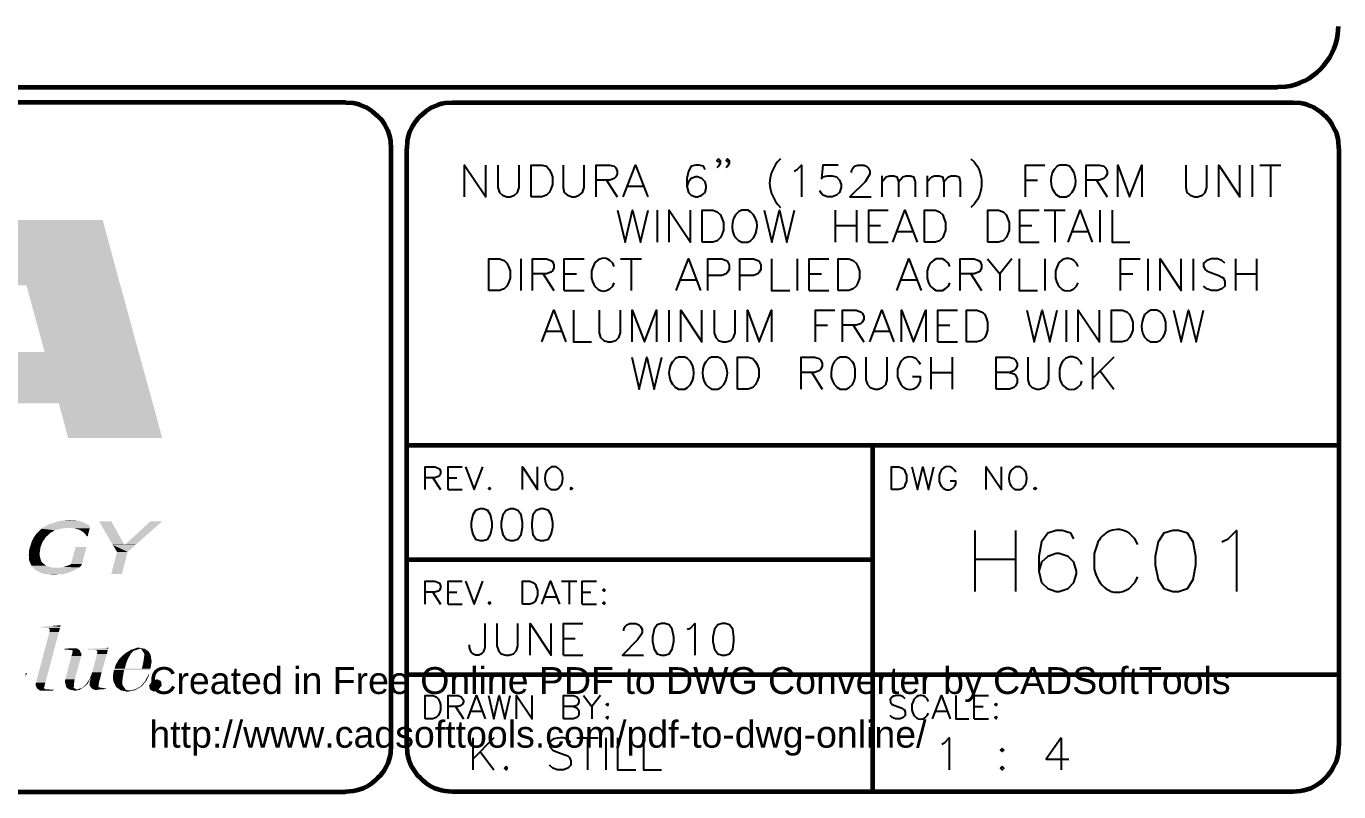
# Model space of a CAD drawing. Header units: millimetres. Extents: x 14 to 201, y 16 to 268.
# Drawn here: x 133 to 201.3, y 15.6 to 55.4 of the extents above; entities that cross this region are included whole.
import ezdxf

# ---------------------------------------------------------------- set-up
doc = ezdxf.new("R2010")
doc.units = ezdxf.units.MM
doc.header["$MEASUREMENT"] = 0
doc.layers.get('0').update_dxf_attribs({"linetype": 'CONTINUOUS'})
doc.layers.add('213CBD0', color=7, linetype='CONTINUOUS')
doc.styles.add('213CC60', font='Arial.ttf')

# ---------------------------------------------------------------- blocks, each defined once
blk = doc.blocks.new('34AA660')
at = {"layer": '213CBD0', "color": 0, "true_color": 0x000001, "style": '213CC60'}
for s, p in [('Created in Free Online PDF to DWG Converter by CADSoftTools', (0, 0)), ('http://www.cadsofttools.com/pdf-to-dwg-online/', (0, -2))]:
    blk.add_text(s, height=1, dxfattribs=at).set_placement(p)

msp = doc.modelspace()

# ---------------------------------------------------------------- hatches: boundary and pattern name
at = {"true_color": 0x000007}
for points in [[(130.45, 45.339), (137.922, 41.952), (128.058, 41.952)], [(130.45, 45.339), (137.012, 45.339), (137.922, 41.952)], [(133.033, 41.952), (137.943, 41.91), (133.054, 41.91)], [(133.033, 41.952), (137.922, 41.952), (137.943, 41.91)], [(133.054, 41.91), (138.875, 38.481), (133.985, 38.481)], [(133.054, 41.91), (137.943, 41.91), (138.875, 38.481)], [(125.603, 38.481), (139.615, 35.814), (123.698, 35.814)], [(125.603, 38.481), (138.875, 38.481), (139.615, 35.814)], [(134.726, 35.814), (140.102, 34.015), (135.213, 34.015)], [(134.726, 35.814), (139.615, 35.814), (140.102, 34.015)], [(133.943, 29.379), (136.334, 29.337), (133.879, 29.337)], [(134.006, 29.4), (136.356, 29.379), (133.943, 29.379)], [(133.943, 29.379), (136.356, 29.379), (136.334, 29.337)], [(134.218, 29.527), (136.356, 29.4), (134.006, 29.4)], [(134.006, 29.4), (136.356, 29.4), (136.356, 29.379)], [(134.218, 29.527), (136.229, 29.527), (136.356, 29.4)], [(134.557, 29.633), (136.207, 29.527), (134.239, 29.527)], [(134.62, 29.654), (135.975, 29.633), (134.557, 29.633)], [(134.557, 29.633), (135.975, 29.633), (136.207, 29.527)], [(134.895, 29.718), (135.954, 29.654), (134.62, 29.654)], [(134.62, 29.654), (135.954, 29.654), (135.975, 29.633)], [(134.895, 29.718), (135.699, 29.718), (135.954, 29.654)], [(135.276, 29.739), (135.678, 29.718), (135.001, 29.718)], [(135.276, 29.739), (135.297, 29.739), (135.678, 29.718)], [(136.821, 29.676), (138.134, 28.469), (137.52, 28.469)], [(136.821, 29.676), (137.456, 29.676), (138.134, 28.469)], [(139.488, 29.676), (138.726, 28.469), (138.176, 28.469)], [(139.488, 29.676), (140.102, 29.676), (138.726, 28.469)], [(133.456, 28.893), (133.921, 28.66), (133.329, 28.66)], [(133.604, 29.083), (134.091, 28.893), (133.456, 28.893)], [(133.456, 28.893), (134.07, 28.893), (133.921, 28.66)], [(133.646, 29.125), (134.281, 29.083), (133.604, 29.083)], [(133.604, 29.083), (134.281, 29.083), (134.091, 28.893)], [(133.731, 29.21), (134.387, 29.125), (133.646, 29.125)], [(133.646, 29.125), (134.387, 29.125), (134.281, 29.083)], [(133.837, 29.295), (134.514, 29.21), (133.731, 29.21)], [(133.731, 29.21), (134.514, 29.21), (134.387, 29.125)], [(133.858, 29.316), (134.853, 29.295), (133.837, 29.295)], [(133.837, 29.295), (134.853, 29.295), (134.514, 29.21)], [(133.879, 29.337), (134.98, 29.316), (133.858, 29.316)], [(133.858, 29.316), (134.98, 29.316), (134.853, 29.295)], [(133.879, 29.337), (135.213, 29.337), (134.98, 29.316)], [(135.213, 29.337), (136.334, 29.316), (135.53, 29.316)], [(135.213, 29.337), (136.334, 29.337), (136.334, 29.316)], [(135.53, 29.316), (136.313, 29.231), (135.826, 29.231)], [(135.53, 29.316), (136.334, 29.316), (136.313, 29.231)], [(135.826, 29.231), (136.271, 29.083), (136.038, 29.083)], [(135.826, 29.231), (136.313, 29.231), (136.271, 29.083)], [(136.038, 29.083), (136.229, 28.893), (136.207, 28.893)], [(136.038, 29.083), (136.271, 29.083), (136.229, 28.893)], [(133.181, 28.046), (133.731, 27.898), (133.159, 27.898)], [(133.223, 28.342), (133.752, 28.173), (133.181, 28.173)], [(133.181, 28.173), (133.731, 28.046), (133.181, 28.046)], [(133.181, 28.173), (133.752, 28.173), (133.731, 28.046)], [(133.181, 28.046), (133.731, 28.046), (133.731, 27.898)], [(133.244, 28.384), (133.794, 28.363), (133.223, 28.363)], [(133.223, 28.363), (133.773, 28.342), (133.223, 28.342)], [(133.223, 28.363), (133.794, 28.363), (133.773, 28.342)], [(133.223, 28.342), (133.773, 28.342), (133.752, 28.173)], [(133.329, 28.66), (133.794, 28.384), (133.244, 28.384)], [(133.244, 28.384), (133.794, 28.384), (133.794, 28.363)], [(133.329, 28.66), (133.9, 28.66), (133.794, 28.384)], [(135.594, 28.342), (135.932, 27.453), (135.361, 27.453)], [(135.594, 28.342), (136.165, 28.342), (135.932, 27.453)], [(137.753, 28.088), (138.007, 26.945), (137.456, 26.945)], [(137.52, 28.469), (138.155, 28.448), (137.541, 28.448)], [(137.52, 28.469), (138.134, 28.469), (138.155, 28.448)], [(137.541, 28.448), (138.303, 28.088), (137.753, 28.088)], [(137.541, 28.448), (138.705, 28.448), (138.303, 28.088)], [(137.753, 28.088), (138.303, 28.088), (138.007, 26.945)], [(138.176, 28.469), (138.705, 28.448), (138.155, 28.448)], [(138.176, 28.469), (138.726, 28.469), (138.705, 28.448)], [(133.159, 27.898), (133.752, 27.813), (133.181, 27.813)], [(133.159, 27.898), (133.731, 27.898), (133.752, 27.813)], [(133.181, 27.813), (133.794, 27.665), (133.181, 27.665)], [(133.181, 27.813), (133.752, 27.813), (133.794, 27.665)], [(133.181, 27.665), (133.816, 27.601), (133.202, 27.601)], [(133.181, 27.665), (133.794, 27.665), (133.816, 27.601)], [(133.202, 27.601), (133.858, 27.538), (133.223, 27.538)], [(133.202, 27.601), (133.816, 27.601), (133.858, 27.538)], [(133.223, 27.538), (133.964, 27.453), (133.265, 27.453)], [(133.223, 27.538), (133.858, 27.538), (133.964, 27.453)], [(133.265, 27.453), (134.07, 27.368), (133.308, 27.368)], [(133.265, 27.453), (133.964, 27.453), (134.07, 27.368)], [(133.308, 27.368), (134.345, 27.284), (133.371, 27.284)], [(133.308, 27.368), (134.07, 27.368), (134.345, 27.284)], [(134.98, 27.305), (135.805, 27.284), (134.937, 27.284)], [(135.17, 27.368), (135.805, 27.305), (134.98, 27.305)], [(134.98, 27.305), (135.805, 27.305), (135.805, 27.284)], [(135.297, 27.411), (135.89, 27.368), (135.17, 27.368)], [(135.17, 27.368), (135.89, 27.368), (135.805, 27.305)], [(135.361, 27.453), (135.911, 27.411), (135.297, 27.411)], [(135.297, 27.411), (135.911, 27.411), (135.89, 27.368)], [(135.361, 27.453), (135.932, 27.453), (135.911, 27.411)], [(133.371, 27.284), (134.514, 27.263), (133.392, 27.263)], [(133.371, 27.284), (134.345, 27.284), (134.514, 27.263)], [(133.392, 27.263), (135.509, 27.114), (133.562, 27.114)], [(133.392, 27.263), (135.742, 27.263), (135.509, 27.114)], [(133.583, 27.114), (135.192, 26.988), (133.816, 26.988)], [(133.583, 27.114), (135.467, 27.114), (135.192, 26.988)], [(133.816, 26.988), (134.874, 26.924), (134.112, 26.924)], [(133.816, 26.988), (135.17, 26.988), (134.874, 26.924)], [(134.133, 26.924), (134.493, 26.903)], [(134.133, 26.924), (134.768, 26.924), (134.493, 26.903)], [(134.937, 27.284), (135.742, 27.263), (134.683, 27.263)], [(134.937, 27.284), (135.805, 27.284), (135.742, 27.263)]]:
    msp.add_hatch(color=0, dxfattribs=at).paths.add_polyline_path(points)
at = {"true_color": 0x5a5a5a}
for points in [[(134.239, 23.918), (134.027, 21.294), (133.54, 21.294)], [(133.816, 24.193), (134.789, 24.151), (133.794, 24.151)], [(134.324, 24.236), (134.811, 24.193), (133.816, 24.193)], [(133.816, 24.193), (134.811, 24.193), (134.789, 24.151)], [(133.9, 24.151), (134.789, 24.13), (134.197, 24.13)], [(133.9, 24.151), (134.789, 24.151), (134.789, 24.13)], [(134.239, 23.918), (134.726, 23.918), (134.027, 21.294)], [(134.197, 24.13), (134.768, 24.067), (134.26, 24.067)], [(134.197, 24.13), (134.789, 24.13), (134.768, 24.067)], [(134.26, 24.067), (134.726, 23.918), (134.239, 23.918)], [(134.26, 24.067), (134.768, 24.067), (134.726, 23.918)], [(134.832, 24.278), (134.811, 24.236), (134.324, 24.236)], [(134.324, 24.236), (134.811, 24.236), (134.811, 24.193)], [(135.255, 23.072), (135.699, 23.05), (135.022, 23.05)], [(135.022, 23.05), (135.721, 23.029), (135.022, 23.029)], [(135.022, 23.05), (135.699, 23.05), (135.721, 23.029)], [(135.022, 23.029), (135.784, 23.008), (135.022, 23.008)], [(135.022, 23.029), (135.721, 23.029), (135.784, 23.008)], [(135.382, 22.67), (135.551, 21.463), (135.064, 21.463)], [(135.149, 23.008), (135.784, 22.987), (135.382, 22.987)], [(135.149, 23.008), (135.784, 23.008), (135.784, 22.987)], [(135.255, 23.072), (135.657, 23.072), (135.699, 23.05)], [(135.382, 22.987), (135.826, 22.966), (135.424, 22.966)], [(135.382, 22.987), (135.784, 22.987), (135.826, 22.966)], [(135.403, 22.733), (135.89, 22.67), (135.382, 22.67)], [(135.382, 22.67), (135.89, 22.67), (135.551, 21.463)], [(135.424, 22.796), (135.89, 22.733), (135.403, 22.733)], [(135.403, 22.733), (135.89, 22.733), (135.89, 22.67)], [(135.424, 22.966), (135.826, 22.945), (135.446, 22.945)], [(135.424, 22.966), (135.826, 22.966), (135.826, 22.945)], [(135.446, 22.902), (135.869, 22.839), (135.424, 22.839)], [(135.424, 22.839), (135.89, 22.796), (135.424, 22.796)], [(135.424, 22.839), (135.89, 22.839), (135.89, 22.796)], [(135.424, 22.796), (135.89, 22.796), (135.89, 22.733)], [(135.446, 22.945), (135.848, 22.902), (135.446, 22.902)], [(135.446, 22.945), (135.826, 22.945), (135.848, 22.902)], [(135.446, 22.902), (135.848, 22.902), (135.869, 22.839)], [(136.25, 23.05), (137.266, 23.008), (136.229, 23.008)], [(137.181, 23.093), (137.287, 23.05), (136.25, 23.05)], [(136.25, 23.05), (137.287, 23.05), (137.266, 23.008)], [(136.377, 23.008), (137.266, 22.987), (136.652, 22.987)], [(136.377, 23.008), (137.266, 23.008), (137.266, 22.987)], [(136.716, 22.775), (136.948, 21.823), (136.462, 21.823)], [(136.652, 22.987), (137.266, 22.945), (136.737, 22.945)], [(136.652, 22.987), (137.266, 22.987), (137.266, 22.945)], [(136.737, 22.945), (137.224, 22.775), (136.716, 22.775)], [(136.716, 22.775), (137.224, 22.775), (136.948, 21.823)], [(136.737, 22.945), (137.266, 22.945), (137.224, 22.775)], [(137.308, 23.114), (137.308, 23.093), (137.181, 23.093)], [(137.181, 23.093), (137.308, 23.093), (137.287, 23.05)], [(137.88, 22.542), (138.218, 22.267), (137.71, 22.267)], [(137.901, 22.564), (138.324, 22.542), (137.88, 22.542)], [(137.88, 22.542), (138.324, 22.542), (138.218, 22.267)], [(138.155, 22.796), (138.345, 22.564), (137.901, 22.564)], [(137.901, 22.564), (138.345, 22.564), (138.324, 22.542)], [(138.388, 22.945), (138.472, 22.796), (138.155, 22.796)], [(138.155, 22.796), (138.472, 22.796), (138.345, 22.564)], [(138.493, 23.008), (138.62, 22.945), (138.388, 22.945)], [(138.388, 22.945), (138.62, 22.945), (138.472, 22.796)], [(138.493, 23.008), (138.811, 23.008), (138.62, 22.945)], [(138.642, 23.05), (138.811, 23.008), (138.493, 23.008)], [(138.811, 23.114), (139.171, 23.05), (138.642, 23.05)], [(138.642, 23.05), (138.938, 23.05), (138.811, 23.008)], [(138.811, 23.114), (138.896, 23.114), (139.171, 23.05)], [(138.98, 23.05), (139.234, 23.029), (139.023, 23.029)], [(138.98, 23.05), (139.213, 23.05), (139.234, 23.029)], [(139.023, 23.029), (139.404, 22.902), (139.107, 22.902)], [(139.023, 23.029), (139.234, 23.029), (139.404, 22.902)], [(139.107, 22.902), (139.467, 22.796), (139.171, 22.796)], [(139.107, 22.902), (139.404, 22.902), (139.467, 22.796)], [(139.171, 22.691), (139.552, 22.415), (139.129, 22.415)], [(139.171, 22.796), (139.509, 22.712), (139.171, 22.712)], [(139.171, 22.796), (139.467, 22.796), (139.509, 22.712)], [(139.171, 22.712), (139.509, 22.691), (139.171, 22.691)], [(139.171, 22.712), (139.509, 22.712), (139.509, 22.691)], [(139.171, 22.691), (139.509, 22.691), (139.552, 22.415)], [(137.583, 21.907), (138.07, 21.653), (137.541, 21.653)], [(137.604, 21.95), (138.112, 21.907), (137.583, 21.907)], [(137.583, 21.907), (138.112, 21.907), (138.07, 21.653)], [(137.626, 22.013), (139.467, 21.95), (137.604, 21.95)], [(137.604, 21.95), (138.134, 21.95), (138.112, 21.907)], [(137.668, 22.161), (138.155, 22.013), (137.626, 22.013)], [(137.626, 22.013), (139.488, 22.013), (139.467, 21.95)], [(137.71, 22.267), (138.197, 22.161), (137.668, 22.161)], [(137.668, 22.161), (138.197, 22.161), (138.155, 22.013)], [(137.71, 22.267), (138.218, 22.267), (138.197, 22.161)], [(139.129, 22.373), (139.488, 22.013), (139.044, 22.013)], [(139.129, 22.415), (139.552, 22.373), (139.129, 22.373)], [(139.129, 22.415), (139.552, 22.415), (139.552, 22.373)], [(139.129, 22.373), (139.552, 22.373), (139.488, 22.013)], [(133.011, 21.802), (133.054, 21.759), (132.99, 21.759)], [(132.99, 21.759), (133.054, 21.759), (133.011, 21.611)], [(133.011, 21.802), (133.075, 21.802), (133.054, 21.759)], [(133.54, 21.294), (134.006, 21.23), (133.519, 21.23)], [(133.519, 21.23), (133.985, 21.167), (133.519, 21.167)], [(133.519, 21.23), (134.006, 21.23), (133.985, 21.167)], [(133.519, 21.167), (133.985, 21.124), (133.54, 21.124)], [(133.519, 21.167), (133.985, 21.167), (133.985, 21.124)], [(133.54, 21.294), (134.027, 21.294), (134.006, 21.23)], [(135.064, 21.463), (135.53, 21.378), (135.043, 21.378)], [(135.043, 21.378), (135.53, 21.357), (135.043, 21.357)], [(135.043, 21.378), (135.53, 21.378), (135.53, 21.357)], [(135.043, 21.357), (135.509, 21.061), (135.107, 21.061)], [(135.043, 21.357), (135.53, 21.357), (135.509, 21.061)], [(135.064, 21.463), (135.551, 21.463), (135.53, 21.378)], [(136.144, 21.209), (136.123, 21.145), (136.08, 21.145)], [(136.144, 21.209), (136.186, 21.209), (136.123, 21.145)], [(136.356, 21.527), (136.207, 21.209), (136.144, 21.209)], [(136.356, 21.527), (136.377, 21.527), (136.207, 21.209)], [(136.334, 21.336), (136.821, 21.272), (136.334, 21.272)], [(136.334, 21.336), (136.821, 21.336), (136.821, 21.272)], [(136.334, 21.272), (136.8, 21.209), (136.334, 21.209)], [(136.334, 21.272), (136.821, 21.272), (136.8, 21.209)], [(136.334, 21.209), (136.8, 21.188), (136.334, 21.188)], [(136.334, 21.209), (136.8, 21.209), (136.8, 21.188)], [(136.334, 21.188), (136.8, 21.145), (136.334, 21.145)], [(136.334, 21.188), (136.8, 21.188), (136.8, 21.145)], [(136.398, 21.548), (136.821, 21.336), (136.334, 21.336)], [(136.462, 21.823), (136.885, 21.548), (136.356, 21.548)], [(136.356, 21.548), (136.377, 21.527), (136.356, 21.527)], [(136.356, 21.548), (136.398, 21.548), (136.377, 21.527)], [(136.398, 21.548), (136.885, 21.548), (136.821, 21.336)], [(136.462, 21.823), (136.948, 21.823), (136.885, 21.548)], [(137.541, 21.653), (138.049, 21.548), (137.541, 21.548)], [(137.541, 21.653), (138.07, 21.653), (138.049, 21.548)], [(137.541, 21.548), (138.028, 21.357), (137.562, 21.357)], [(137.541, 21.548), (138.049, 21.548), (138.028, 21.357)], [(137.562, 21.357), (138.028, 21.23), (137.626, 21.23)], [(137.562, 21.357), (138.028, 21.357), (138.028, 21.23)], [(137.626, 21.23), (138.049, 21.145), (137.668, 21.145)], [(137.626, 21.23), (138.028, 21.23), (138.049, 21.145)], [(139.192, 21.336), (139.044, 21.103), (138.98, 21.103)], [(139.192, 21.336), (139.234, 21.336), (139.044, 21.103)], [(139.213, 21.378), (139.234, 21.336), (139.192, 21.336)], [(139.361, 21.653), (139.277, 21.378), (139.213, 21.378)], [(139.213, 21.378), (139.277, 21.378), (139.234, 21.336)], [(139.361, 21.653), (139.404, 21.653), (139.277, 21.378)], [(139.383, 21.717), (139.404, 21.653), (139.361, 21.653)], [(139.383, 21.717), (139.425, 21.717), (139.404, 21.653)], [(139.573, 21.378), (140.081, 21.145), (139.425, 21.145)], [(139.827, 21.463), (140.039, 21.378), (139.573, 21.378)], [(139.573, 21.378), (140.039, 21.378), (140.081, 21.145)], [(139.827, 21.463), (139.848, 21.463), (140.039, 21.378)], [(133.54, 21.124), (133.985, 21.103), (133.54, 21.103)], [(133.54, 21.124), (133.985, 21.124), (133.985, 21.103)], [(133.54, 21.103), (133.964, 21.061), (133.562, 21.061)], [(133.54, 21.103), (133.985, 21.103), (133.964, 21.061)], [(133.562, 21.061), (133.964, 20.997), (133.604, 20.997)], [(133.562, 21.061), (133.964, 21.061), (133.964, 20.997)], [(133.604, 20.997), (134.006, 20.955), (133.625, 20.955)], [(133.604, 20.997), (133.964, 20.997), (134.006, 20.955)], [(133.646, 20.955), (134.281, 20.934), (133.689, 20.934)], [(133.646, 20.955), (134.006, 20.955), (134.281, 20.934)], [(133.689, 20.934), (134.451, 20.913), (133.689, 20.913)], [(133.689, 20.934), (134.451, 20.934), (134.451, 20.913)], [(133.689, 20.913), (134.429, 20.891), (133.731, 20.891)], [(133.689, 20.913), (134.451, 20.913), (134.429, 20.891)], [(133.731, 20.891), (134.429, 20.87), (133.794, 20.87)], [(133.731, 20.891), (134.429, 20.891), (134.429, 20.87)], [(135.107, 21.061), (135.488, 21.019), (135.149, 21.019)], [(135.107, 21.061), (135.509, 21.061), (135.488, 21.019)], [(135.149, 21.019), (135.636, 20.955), (135.234, 20.955)], [(135.149, 21.019), (135.488, 21.019), (135.636, 20.955)], [(135.234, 20.955), (135.657, 20.934), (135.297, 20.934)], [(135.234, 20.955), (135.636, 20.955), (135.657, 20.934)], [(135.318, 20.934), (135.805, 20.913), (135.361, 20.913)], [(135.318, 20.934), (135.826, 20.934), (135.805, 20.913)], [(135.361, 20.913), (135.657, 20.891), (135.509, 20.891)], [(135.361, 20.913), (135.805, 20.913), (135.657, 20.891)], [(135.509, 20.891), (135.594, 20.87), (135.53, 20.87)], [(135.509, 20.891), (135.657, 20.891), (135.594, 20.87)], [(135.975, 21.04), (135.826, 20.934), (135.678, 20.934)], [(135.975, 21.04), (135.996, 21.04), (135.826, 20.934)], [(136.08, 21.145), (135.996, 21.04), (135.975, 21.04)], [(136.08, 21.145), (136.123, 21.145), (135.996, 21.04)], [(136.334, 21.145), (136.779, 21.103), (136.356, 21.103)], [(136.334, 21.145), (136.8, 21.145), (136.779, 21.103)], [(136.356, 21.103), (136.8, 21.082), (136.377, 21.082)], [(136.356, 21.103), (136.779, 21.103), (136.8, 21.082)], [(136.377, 21.082), (136.8, 21.04), (136.398, 21.04)], [(136.377, 21.082), (136.8, 21.082), (136.8, 21.04)], [(136.398, 21.04), (137.097, 20.997), (136.44, 20.997)], [(136.398, 21.04), (136.864, 21.04), (137.097, 20.997)], [(136.44, 20.997), (137.181, 20.955), (136.483, 20.955)], [(136.44, 20.997), (137.181, 20.997), (137.181, 20.955)], [(136.504, 20.955), (136.821, 20.934), (136.567, 20.934)], [(136.504, 20.955), (137.097, 20.955), (136.821, 20.934)], [(136.567, 20.934), (136.694, 20.913), (136.61, 20.913)], [(136.567, 20.934), (136.821, 20.934), (136.694, 20.913)], [(137.668, 21.145), (138.091, 21.103), (137.689, 21.103)], [(137.668, 21.145), (138.049, 21.145), (138.091, 21.103)], [(137.689, 21.103), (138.112, 21.061), (137.71, 21.061)], [(137.689, 21.103), (138.091, 21.103), (138.112, 21.061)], [(137.71, 21.061), (138.218, 20.913), (137.922, 20.913)], [(137.71, 21.061), (138.112, 21.061), (138.218, 20.913)], [(137.922, 20.913), (138.345, 20.891), (137.964, 20.891)], [(137.922, 20.913), (138.218, 20.913), (138.345, 20.891)], [(137.964, 20.891), (138.345, 20.828), (138.261, 20.828)], [(137.964, 20.891), (138.62, 20.891), (138.345, 20.828)], [(138.726, 20.955), (138.684, 20.891), (138.451, 20.891)], [(138.726, 20.955), (138.79, 20.955), (138.684, 20.891)], [(138.938, 21.082), (138.79, 20.955), (138.726, 20.955)], [(138.938, 21.082), (139.001, 21.082), (138.79, 20.955)], [(138.98, 21.103), (139.001, 21.082), (138.938, 21.082)], [(138.98, 21.103), (139.044, 21.103), (139.001, 21.082)], [(139.425, 21.145), (139.912, 20.934), (139.467, 20.934)], [(139.425, 21.145), (140.081, 21.145), (139.912, 20.934)], [(139.467, 20.934), (139.679, 20.828), (139.658, 20.828)], [(139.467, 20.934), (139.912, 20.934), (139.679, 20.828)]]:
    msp.add_hatch(color=0, dxfattribs=at).paths.add_polyline_path(points)

# ---------------------------------------------------------------- linework, layer by layer
at = {"color": 0, "linetype": 'Continuous', "lineweight": 60, "true_color": 0x000007}
for p, q in [((201.253, 55.012), (201.274, 55.414)), ((198.12, 52.239), (17.018, 52.239)), ((198.12, 52.26), (198.522, 52.282)), ((149.648, 51.456), (16.214, 51.456)), ((150.029, 51.414), (149.648, 51.435)), ((155.194, 51.435), (154.813, 51.414)), ((155.194, 51.456), (198.924, 51.456)), ((199.305, 51.414), (198.924, 51.435)), ((152.019, 49.064), (151.998, 49.445)), ((152.845, 49.445), (152.823, 49.064)), ((201.295, 49.064), (201.274, 49.445)), ((152.019, 18.013), (152.019, 49.064)), ((152.823, 18.013), (152.823, 49.064)), ((201.295, 49.064), (201.295, 18.013)), ((152.823, 33.634), (201.295, 33.634)), ((177.059, 21.717), (177.059, 33.634)), ((152.823, 27.686), (177.059, 27.686)), ((152.823, 21.717), (201.295, 21.717)), ((177.059, 15.621), (177.059, 21.717)), ((151.998, 17.632), (152.019, 18.013)), ((152.823, 18.013), (152.845, 17.632)), ((201.274, 17.632), (201.295, 18.013)), ((16.214, 15.621), (149.648, 15.621)), ((149.648, 15.642), (150.029, 15.663)), ((154.813, 15.663), (155.194, 15.642)), ((198.924, 15.621), (155.194, 15.621)), ((198.924, 15.642), (199.305, 15.663))]:
    msp.add_line(p, q, dxfattribs=at)
at = {"color": 0, "linetype": 'Continuous', "lineweight": 25, "true_color": 0x000007}
for p, q in [((172.254, 48.514), (172.106, 48.366)), ((182.16, 48.514), (182.33, 48.366)), ((196.787, 48.197), (196.787, 46.546)), ((197.189, 48.197), (198.289, 48.197)), ((197.739, 48.197), (197.739, 46.546)), ((163.216, 47.413), (163.767, 46.546)), ((177.525, 47.646), (177.525, 46.546)), ((179.895, 47.646), (179.895, 46.546)), ((184.997, 47.413), (185.632, 47.413)), ((188.701, 47.413), (189.251, 46.546)), ((164.317, 47.096), (165.1, 47.096)), ((165.841, 45.847), (165.841, 44.196)), ((172.106, 46.165), (172.254, 45.995)), ((175.112, 45.847), (175.112, 44.196)), ((176.213, 45.847), (176.213, 44.196)), ((182.33, 46.165), (182.16, 45.995)), ((185.97, 45.847), (187.071, 45.847)), ((186.521, 45.847), (186.521, 44.196)), ((188.87, 45.847), (188.87, 44.196)), ((175.112, 45.064), (176.213, 45.064)), ((176.848, 45.064), (177.461, 45.064)), ((184.7, 45.064), (185.335, 45.064)), ((178.329, 44.746), (179.112, 44.746)), ((187.452, 44.746), (188.235, 44.746)), ((176.848, 44.196), (177.864, 44.196)), ((184.7, 44.196), (185.716, 44.196)), ((158.75, 43.328), (158.75, 41.677)), ((163.936, 43.328), (165.037, 43.328)), ((164.486, 43.328), (164.486, 41.677)), ((173.122, 43.328), (173.122, 41.677)), ((184.298, 43.328), (183.663, 42.545)), ((186.013, 43.328), (186.013, 41.677)), ((191.368, 43.328), (191.368, 41.677)), ((193.717, 43.328), (193.717, 41.677)), ((195.919, 43.328), (195.919, 41.677)), ((197.019, 43.328), (197.019, 41.677)), ((159.914, 42.545), (160.465, 41.677)), ((161.015, 42.545), (161.65, 42.545)), ((173.757, 42.545), (174.392, 42.545)), ((182.16, 42.545), (182.711, 41.677)), ((189.95, 42.545), (190.585, 42.545)), ((195.919, 42.545), (197.019, 42.545)), ((161.015, 41.677), (162.052, 41.677)), ((167.069, 42.228), (167.852, 42.228)), ((173.757, 41.677), (174.773, 41.677)), ((178.562, 42.228), (179.345, 42.228)), ((166.455, 40.661), (166.455, 39.01)), ((187.113, 40.661), (187.113, 39.01)), ((174.075, 39.878), (174.71, 39.878)), ((176.043, 39.878), (176.594, 39.01)), ((180.446, 39.878), (181.06, 39.878)), ((160.084, 39.561), (160.867, 39.561)), ((177.144, 39.561), (177.927, 39.561)), ((180.446, 39.01), (181.462, 39.01)), ((180.086, 38.206), (180.086, 36.555)), ((181.187, 38.206), (181.187, 36.555)), ((188.489, 38.206), (188.489, 36.555)), ((189.59, 38.206), (188.489, 37.105)), ((173.884, 37.423), (174.435, 36.555)), ((180.086, 37.423), (181.187, 37.423)), ((188.891, 37.507), (189.59, 36.555)), ((154.178, 31.941), (154.58, 31.327)), ((154.982, 31.941), (155.427, 31.941)), ((154.982, 31.327), (155.702, 31.327)), ((182.372, 29.21), (182.372, 26.035)), ((184.489, 29.21), (184.489, 26.035)), ((182.372, 27.707), (184.489, 27.707)), ((154.178, 25.993), (154.58, 25.379)), ((154.982, 25.993), (155.427, 25.993)), ((160.867, 26.564), (161.671, 26.564)), ((161.269, 26.564), (161.269, 25.379)), ((161.946, 25.993), (162.391, 25.993)), ((154.982, 25.379), (155.702, 25.379)), ((160.02, 25.76), (160.592, 25.76)), ((161.946, 25.379), (162.687, 25.379)), ((160.972, 23.58), (161.586, 23.58)), ((160.972, 22.712), (161.988, 22.712)), ((162.899, 20.616), (162.454, 20.045)), ((155.363, 20.045), (155.766, 19.41)), ((156.168, 19.812), (156.739, 19.812)), ((180.34, 19.812), (180.911, 19.812)), ((182.33, 20.045), (182.795, 20.045)), ((182.33, 19.41), (183.07, 19.41)), ((156.252, 18.415), (156.252, 16.764)), ((157.353, 18.415), (156.252, 17.314)), ((161.671, 18.415), (162.772, 18.415)), ((162.221, 18.415), (162.221, 16.764)), ((163.174, 18.415), (163.174, 16.764)), ((186.859, 18.415), (186.859, 16.764)), ((156.633, 17.717), (157.353, 16.764))]:
    msp.add_line(p, q, dxfattribs=at)
for points in [[(169.122, 48.429), (169.037, 48.366), (168.952, 48.429), (169.037, 48.514), (169.122, 48.429), (169.122, 48.281), (169.037, 48.133), (168.952, 48.048)], [(169.587, 48.429), (169.503, 48.366), (169.439, 48.429), (169.503, 48.514), (169.587, 48.429), (169.587, 48.281), (169.503, 48.133), (169.439, 48.048)], [(155.829, 46.546), (155.829, 48.197), (156.93, 46.546), (156.93, 48.197)], [(157.565, 48.197), (157.565, 47.032), (157.649, 46.778), (157.798, 46.63), (158.03, 46.546), (158.2, 46.546), (158.433, 46.63), (158.581, 46.778), (158.665, 47.032), (158.665, 48.197)], [(160.951, 48.197), (160.951, 47.032), (161.015, 46.778), (161.184, 46.63), (161.417, 46.546), (161.565, 46.546), (161.798, 46.63), (161.967, 46.778), (162.052, 47.032), (162.052, 48.197)], [(162.666, 46.546), (162.666, 48.197), (163.386, 48.197), (163.618, 48.133), (163.703, 48.048), (163.767, 47.879), (163.767, 47.731), (163.703, 47.583), (163.618, 47.498), (163.386, 47.413), (162.666, 47.413)], [(164.084, 46.546), (164.719, 48.197), (165.354, 46.546)], [(168.339, 47.964), (168.254, 48.133), (168.021, 48.197), (167.852, 48.197), (167.619, 48.133), (167.471, 47.879), (167.386, 47.498), (167.386, 47.096), (167.471, 46.778), (167.619, 46.63), (167.852, 46.546), (167.936, 46.546), (168.169, 46.63), (168.339, 46.778), (168.402, 47.032), (168.402, 47.096), (168.339, 47.329), (168.169, 47.498), (167.936, 47.583), (167.852, 47.583), (167.619, 47.498), (167.471, 47.329), (167.386, 47.096)], [(172.974, 47.879), (173.122, 47.964), (173.355, 48.197), (173.355, 46.546)], [(175.26, 48.197), (174.456, 48.197), (174.392, 47.498), (174.456, 47.583), (174.71, 47.646), (174.943, 47.646), (175.175, 47.583), (175.324, 47.413), (175.408, 47.181), (175.408, 47.032), (175.324, 46.778), (175.175, 46.63), (174.943, 46.546), (174.71, 46.546), (174.456, 46.63), (174.392, 46.715), (174.308, 46.863)], [(175.959, 47.816), (175.959, 47.879), (176.043, 48.048), (176.107, 48.133), (176.276, 48.197), (176.594, 48.197), (176.742, 48.133), (176.826, 48.048), (176.911, 47.879), (176.911, 47.731), (176.826, 47.583), (176.657, 47.329), (175.874, 46.546), (176.975, 46.546)], [(184.997, 46.546), (184.997, 48.197), (186.013, 48.197)], [(186.796, 48.197), (186.648, 48.133), (186.5, 47.964)], [(187.283, 48.133), (187.113, 48.197), (186.796, 48.197), (186.796, 48.197)], [(188.151, 46.546), (188.151, 48.197), (188.849, 48.197), (189.082, 48.133), (189.167, 48.048), (189.251, 47.879), (189.251, 47.731), (189.167, 47.583), (189.082, 47.498), (188.849, 47.413), (188.151, 47.413)], [(189.802, 46.546), (189.802, 48.197), (190.415, 46.546), (191.05, 48.197), (191.05, 46.546)], [(193.336, 48.197), (193.336, 47.032), (193.4, 46.778), (193.569, 46.63), (193.802, 46.546), (193.95, 46.546), (194.204, 46.63), (194.352, 46.778), (194.437, 47.032), (194.437, 48.197)], [(195.051, 46.546), (195.051, 48.197), (196.152, 46.546), (196.152, 48.197)], [(177.525, 47.329), (177.758, 47.583), (177.927, 47.646), (178.16, 47.646), (178.308, 47.583), (178.393, 47.329), (178.393, 46.546)], [(178.393, 47.329), (178.626, 47.583), (178.795, 47.646), (179.028, 47.646), (179.176, 47.583), (179.261, 47.329), (179.261, 46.546)], [(179.895, 47.329), (180.128, 47.583), (180.277, 47.646), (180.509, 47.646), (180.679, 47.583), (180.763, 47.329), (180.763, 46.546)], [(180.763, 47.329), (180.996, 47.583), (181.144, 47.646), (181.377, 47.646), (181.547, 47.583), (181.61, 47.329), (181.61, 46.546)], [(186.796, 46.546), (187.113, 46.546), (187.283, 46.63)], [(163.788, 45.847), (164.19, 44.196), (164.571, 45.847), (164.973, 44.196), (165.375, 45.847)], [(166.476, 44.196), (166.476, 45.847), (167.576, 44.196), (167.576, 45.847)], [(170.244, 45.847), (170.074, 45.762), (169.926, 45.614)], [(170.709, 45.762), (170.561, 45.847), (170.244, 45.847), (170.244, 45.847)], [(171.408, 45.847), (171.81, 44.196), (172.212, 45.847), (172.593, 44.196), (172.995, 45.847)], [(176.848, 44.196), (176.848, 45.847), (177.864, 45.847)], [(178.096, 44.196), (178.731, 45.847), (179.366, 44.196)], [(184.7, 44.196), (184.7, 45.847), (185.716, 45.847)], [(187.219, 44.196), (187.854, 45.847), (188.468, 44.196)], [(189.505, 45.847), (189.505, 44.196), (190.437, 44.196)], [(170.244, 44.196), (170.561, 44.196), (170.709, 44.26)], [(159.364, 41.677), (159.364, 43.328), (160.084, 43.328), (160.316, 43.244), (160.401, 43.18), (160.465, 43.011), (160.465, 42.863), (160.401, 42.693), (160.316, 42.63), (160.084, 42.545), (159.364, 42.545)], [(161.015, 41.677), (161.015, 43.328), (162.052, 43.328)], [(163.618, 42.926), (163.534, 43.095), (163.386, 43.244)], [(166.836, 41.677), (167.471, 43.328), (168.106, 41.677)], [(168.487, 41.677), (168.487, 43.328), (169.206, 43.328), (169.439, 43.244), (169.503, 43.18), (169.587, 43.011), (169.587, 42.778), (169.503, 42.63), (169.439, 42.545), (169.206, 42.46), (168.487, 42.46)], [(170.138, 41.677), (170.138, 43.328), (170.857, 43.328), (171.09, 43.244), (171.154, 43.18), (171.238, 43.011), (171.238, 42.778), (171.154, 42.63), (171.09, 42.545), (170.857, 42.46), (170.138, 42.46)], [(171.789, 43.328), (171.789, 41.677), (172.741, 41.677)], [(173.757, 41.677), (173.757, 43.328), (174.773, 43.328)], [(178.308, 41.677), (178.943, 43.328), (179.578, 41.677)], [(181.06, 42.926), (180.996, 43.095), (180.827, 43.244), (180.679, 43.328), (180.361, 43.328), (180.213, 43.244), (180.044, 43.095), (179.959, 42.926), (179.895, 42.693), (179.895, 42.312), (179.959, 42.079), (180.044, 41.91), (180.213, 41.762), (180.361, 41.677), (180.679, 41.677), (180.827, 41.762), (180.996, 41.91), (181.06, 42.079)], [(181.61, 41.677), (181.61, 43.328), (182.33, 43.328), (182.563, 43.244), (182.647, 43.18), (182.711, 43.011), (182.711, 42.863), (182.647, 42.693), (182.563, 42.63), (182.33, 42.545), (181.61, 42.545)], [(183.028, 43.328), (183.663, 42.545), (183.663, 41.677)], [(184.679, 43.328), (184.679, 41.677), (185.632, 41.677)], [(187.748, 42.926), (187.664, 43.095), (187.516, 43.244)], [(189.95, 41.677), (189.95, 43.328), (190.966, 43.328)], [(192.003, 41.677), (192.003, 43.328), (193.104, 41.677), (193.104, 43.328)], [(195.368, 43.095), (195.22, 43.244), (194.987, 43.328), (194.67, 43.328), (194.437, 43.244), (194.268, 43.095), (194.268, 42.926), (194.352, 42.778), (194.437, 42.693), (194.585, 42.63), (195.051, 42.46), (195.22, 42.376), (195.305, 42.312), (195.368, 42.143), (195.368, 41.91), (195.22, 41.762), (194.987, 41.677), (194.67, 41.677), (194.437, 41.762), (194.268, 41.91)], [(162.518, 42.926), (162.433, 42.693), (162.433, 42.312)], [(186.648, 42.926), (186.563, 42.693), (186.563, 42.312)], [(163.386, 41.762), (163.534, 41.91), (163.618, 42.079)], [(187.516, 41.762), (187.664, 41.91), (187.748, 42.079)], [(159.851, 39.01), (160.465, 40.661), (161.1, 39.01)], [(161.502, 40.661), (161.502, 39.01), (162.433, 39.01)], [(162.835, 40.661), (162.835, 39.476), (162.899, 39.243), (163.068, 39.074), (163.301, 39.01), (163.449, 39.01), (163.703, 39.074), (163.851, 39.243), (163.936, 39.476), (163.936, 40.661)], [(164.55, 39.01), (164.55, 40.661), (165.185, 39.01), (165.82, 40.661), (165.82, 39.01)], [(167.069, 39.01), (167.069, 40.661), (168.169, 39.01), (168.169, 40.661)], [(168.804, 40.661), (168.804, 39.476), (168.889, 39.243), (169.037, 39.074), (169.27, 39.01), (169.439, 39.01), (169.672, 39.074), (169.82, 39.243), (169.905, 39.476), (169.905, 40.661)], [(170.54, 39.01), (170.54, 40.661), (171.154, 39.01), (171.789, 40.661), (171.789, 39.01)], [(174.075, 39.01), (174.075, 40.661), (175.091, 40.661)], [(175.493, 39.01), (175.493, 40.661), (176.191, 40.661), (176.424, 40.577), (176.509, 40.492), (176.594, 40.344), (176.594, 40.174), (176.509, 40.026), (176.424, 39.942), (176.191, 39.878), (175.493, 39.878)], [(176.911, 39.01), (177.525, 40.661), (178.16, 39.01)], [(178.562, 39.01), (178.562, 40.661), (179.176, 39.01), (179.811, 40.661), (179.811, 39.01)], [(180.446, 39.01), (180.446, 40.661), (181.462, 40.661)], [(185.081, 40.661), (185.462, 39.01), (185.865, 40.661), (186.267, 39.01), (186.648, 40.661)], [(187.748, 39.01), (187.748, 40.661), (188.849, 39.01), (188.849, 40.661)], [(191.516, 40.661), (191.368, 40.577), (191.199, 40.428)], [(191.516, 39.01), (191.834, 39.01), (192.003, 39.074), (192.151, 39.243), (192.236, 39.391), (192.299, 39.624), (192.299, 40.026), (192.236, 40.259), (192.151, 40.428), (192.003, 40.577), (191.834, 40.661), (191.516, 40.661), (191.516, 40.661)], [(192.701, 40.661), (193.104, 39.01), (193.485, 40.661), (193.887, 39.01), (194.268, 40.661)], [(164.529, 38.206), (164.91, 36.555), (165.312, 38.206), (165.693, 36.555), (166.095, 38.206)], [(166.963, 38.206), (166.793, 38.142), (166.645, 37.973)], [(167.428, 38.142), (167.28, 38.206), (166.963, 38.206), (166.963, 38.206)], [(168.677, 38.206), (168.529, 38.142), (168.381, 37.973)], [(169.164, 38.142), (168.995, 38.206), (168.677, 38.206), (168.677, 38.206)], [(173.334, 36.555), (173.334, 38.206), (174.032, 38.206), (174.265, 38.142), (174.35, 38.058), (174.435, 37.888), (174.435, 37.74), (174.35, 37.592), (174.265, 37.507), (174.032, 37.423), (173.334, 37.423)], [(175.366, 38.206), (175.218, 38.142), (175.048, 37.973)], [(175.366, 36.555), (175.683, 36.555), (175.832, 36.64), (176.001, 36.788), (176.086, 36.957), (176.149, 37.19), (176.149, 37.592), (176.086, 37.825), (176.001, 37.973), (175.832, 38.142), (175.683, 38.206), (175.366, 38.206), (175.366, 38.206)], [(176.699, 38.206), (176.699, 37.042), (176.784, 36.788), (176.932, 36.64), (177.186, 36.555), (177.334, 36.555), (177.567, 36.64), (177.737, 36.788), (177.8, 37.042), (177.8, 38.206)], [(178.35, 37.592), (178.35, 37.19), (178.435, 36.957)], [(179.536, 37.825), (179.451, 37.973), (179.303, 38.142)], [(183.473, 36.555), (183.473, 38.206), (184.171, 38.206), (184.404, 38.142), (184.489, 38.058), (184.573, 37.888), (184.573, 37.74), (184.489, 37.592), (184.404, 37.507), (184.171, 37.423), (183.473, 37.423)], [(185.124, 38.206), (185.124, 37.042), (185.187, 36.788), (185.357, 36.64), (185.589, 36.555), (185.738, 36.555), (185.992, 36.64), (186.14, 36.788), (186.224, 37.042), (186.224, 38.206)], [(186.838, 37.825), (186.775, 37.592), (186.775, 37.19)], [(187.939, 37.825), (187.875, 37.973), (187.706, 38.142)], [(179.451, 36.788), (179.536, 36.957), (179.536, 37.19), (179.134, 37.19)], [(184.171, 37.423), (184.404, 37.338), (184.489, 37.275), (184.573, 37.105), (184.573, 36.872), (184.489, 36.724), (184.404, 36.64), (184.171, 36.555), (183.473, 36.555)], [(187.706, 36.64), (187.875, 36.788), (187.939, 36.957)], [(166.963, 36.555), (167.28, 36.555), (167.428, 36.64)], [(168.677, 36.555), (168.995, 36.555), (169.164, 36.64)], [(153.776, 31.327), (153.776, 32.512), (154.284, 32.512), (154.453, 32.449), (154.517, 32.406), (154.58, 32.279), (154.58, 32.173), (154.517, 32.068), (154.453, 32.004), (154.284, 31.941), (153.776, 31.941)], [(154.982, 31.327), (154.982, 32.512), (155.702, 32.512)], [(155.871, 32.512), (156.337, 31.327), (156.782, 32.512)], [(158.835, 31.327), (158.835, 32.512), (159.618, 31.327), (159.618, 32.512)], [(160.359, 32.512), (160.253, 32.449), (160.126, 32.343)], [(160.697, 32.449), (160.592, 32.512), (160.359, 32.512), (160.359, 32.512)], [(179.091, 32.512), (179.388, 31.327), (179.663, 32.512), (179.959, 31.327), (180.234, 32.512)], [(181.377, 32.237), (181.314, 32.343), (181.208, 32.449)], [(182.965, 31.327), (182.965, 32.512), (183.748, 31.327), (183.748, 32.512)], [(184.489, 32.512), (184.383, 32.449), (184.256, 32.343)], [(184.827, 32.449), (184.722, 32.512), (184.489, 32.512), (184.489, 32.512)], [(180.509, 32.068), (180.509, 31.771), (180.573, 31.602)], [(181.314, 31.496), (181.377, 31.602), (181.377, 31.771), (181.081, 31.771)], [(160.359, 31.327), (160.592, 31.327), (160.697, 31.39)], [(184.489, 31.327), (184.722, 31.327), (184.827, 31.39)], [(187.516, 28.766), (187.367, 29.062), (186.902, 29.21), (186.605, 29.21), (186.161, 29.062), (185.843, 28.617), (185.695, 27.855), (185.695, 27.093), (185.843, 26.501), (186.161, 26.183), (186.605, 26.035), (186.754, 26.035), (187.219, 26.183), (187.516, 26.501), (187.664, 26.945), (187.664, 27.093), (187.516, 27.559), (187.219, 27.855), (186.754, 28.004), (186.605, 28.004), (186.161, 27.855), (185.843, 27.559), (185.695, 27.093)], [(190.839, 28.469), (190.691, 28.766), (190.394, 29.062)], [(195.22, 28.617), (195.538, 28.766), (195.982, 29.21), (195.982, 26.035)], [(188.722, 28.469), (188.574, 28.004), (188.574, 27.242)], [(190.394, 26.183), (190.691, 26.501), (190.839, 26.797)], [(153.776, 25.379), (153.776, 26.564), (154.284, 26.564), (154.453, 26.501), (154.517, 26.458), (154.58, 26.331), (154.58, 26.226), (154.517, 26.099), (154.453, 26.056), (154.284, 25.993), (153.776, 25.993)], [(154.982, 25.379), (154.982, 26.564), (155.702, 26.564)], [(155.871, 26.564), (156.337, 25.379), (156.782, 26.564)], [(159.851, 25.379), (160.295, 26.564), (160.761, 25.379)], [(161.946, 25.379), (161.946, 26.564), (162.687, 26.564)], [(156.887, 24.363), (156.887, 23.114), (156.803, 22.881), (156.718, 22.796), (156.57, 22.712), (156.4, 22.712), (156.252, 22.796), (156.168, 22.881), (156.083, 23.114), (156.083, 23.262)], [(157.501, 24.363), (157.501, 23.199), (157.586, 22.966), (157.734, 22.796), (157.988, 22.712), (158.136, 22.712), (158.369, 22.796), (158.538, 22.966), (158.602, 23.199), (158.602, 24.363)], [(159.237, 22.712), (159.237, 24.363), (160.337, 22.712), (160.337, 24.363)], [(160.972, 22.712), (160.972, 24.363), (161.988, 24.363)], [(164.105, 23.982), (164.105, 24.067), (164.19, 24.215), (164.274, 24.299), (164.423, 24.363), (164.74, 24.363), (164.888, 24.299), (164.973, 24.215), (165.058, 24.067), (165.058, 23.897), (164.973, 23.749), (164.825, 23.516), (164.042, 22.712), (165.142, 22.712)], [(167.407, 24.067), (167.576, 24.13), (167.809, 24.363), (167.809, 22.712)], [(154.982, 19.41), (154.982, 20.616), (155.49, 20.616), (155.66, 20.553), (155.702, 20.489), (155.766, 20.384), (155.766, 20.278), (155.702, 20.151), (155.66, 20.108), (155.49, 20.045), (154.982, 20.045)], [(155.998, 19.41), (156.443, 20.616), (156.909, 19.41)], [(157.078, 20.616), (157.353, 19.41), (157.628, 20.616), (157.925, 19.41), (158.2, 20.616)], [(158.538, 19.41), (158.538, 20.616), (159.343, 19.41), (159.343, 20.616)], [(160.972, 19.41), (160.972, 20.616), (161.502, 20.616), (161.671, 20.553), (161.713, 20.489), (161.777, 20.384), (161.777, 20.278), (161.713, 20.151), (161.671, 20.108), (161.502, 20.045), (160.972, 20.045)], [(162.01, 20.616), (162.454, 20.045), (162.454, 19.41)], [(178.752, 20.447), (178.647, 20.553), (178.477, 20.616)], [(179.959, 20.32), (179.895, 20.447), (179.79, 20.553)], [(180.171, 19.41), (180.636, 20.616), (181.081, 19.41)], [(181.377, 20.616), (181.377, 19.41), (182.054, 19.41)], [(182.33, 19.41), (182.33, 20.616), (183.07, 20.616)], [(161.502, 20.045), (161.671, 19.981), (161.713, 19.918), (161.777, 19.812), (161.777, 19.643), (161.713, 19.537), (161.671, 19.473), (161.502, 19.41), (160.972, 19.41)], [(178.075, 20.151), (178.202, 20.108), (178.541, 19.981), (178.647, 19.918), (178.71, 19.876), (178.752, 19.749), (178.752, 19.579), (178.647, 19.473), (178.477, 19.41), (178.244, 19.41), (178.075, 19.473), (177.969, 19.579)], [(179.155, 20.32), (179.091, 20.151), (179.091, 19.876)], [(179.79, 19.473), (179.895, 19.579), (179.959, 19.706)], [(160.422, 17.78), (160.57, 17.717), (161.036, 17.547), (161.205, 17.484), (161.29, 17.399), (161.353, 17.23), (161.353, 16.997), (161.205, 16.849), (160.972, 16.764), (160.655, 16.764), (160.422, 16.849), (160.253, 16.997)], [(161.353, 18.182), (161.205, 18.33), (160.972, 18.415)], [(163.788, 18.415), (163.788, 16.764), (164.74, 16.764)], [(165.142, 18.415), (165.142, 16.764), (166.074, 16.764)], [(180.658, 18.098), (180.806, 18.182), (181.039, 18.415), (181.039, 16.764)], [(186.859, 18.415), (186.076, 17.314), (187.262, 17.314)]]:
    msp.add_lwpolyline(points, dxfattribs=at)
for points in [[(159.3, 46.546), (159.3, 48.197), (159.851, 48.197), (160.084, 48.133), (160.232, 47.964), (160.316, 47.816), (160.401, 47.583), (160.401, 47.181), (160.316, 46.948), (160.232, 46.778), (160.084, 46.63), (159.851, 46.546)], [(168.19, 44.196), (168.19, 45.847), (168.741, 45.847), (168.974, 45.762), (169.143, 45.614), (169.206, 45.445), (169.291, 45.212), (169.291, 44.81), (169.206, 44.577), (169.143, 44.429), (168.974, 44.26), (168.741, 44.196)], [(179.747, 44.196), (179.747, 45.847), (180.298, 45.847), (180.531, 45.762), (180.7, 45.614), (180.763, 45.445), (180.848, 45.212), (180.848, 44.81), (180.763, 44.577), (180.7, 44.429), (180.531, 44.26), (180.298, 44.196)], [(183.049, 44.196), (183.049, 45.847), (183.6, 45.847), (183.833, 45.762), (184.002, 45.614), (184.065, 45.445), (184.15, 45.212), (184.15, 44.81), (184.065, 44.577), (184.002, 44.429), (183.833, 44.26), (183.6, 44.196)], [(157.099, 41.677), (157.099, 43.328), (157.649, 43.328), (157.882, 43.244), (158.03, 43.095), (158.115, 42.926), (158.2, 42.693), (158.2, 42.312), (158.115, 42.079), (158.03, 41.91), (157.882, 41.762), (157.649, 41.677)], [(175.26, 41.677), (175.26, 43.328), (175.81, 43.328), (176.043, 43.244), (176.191, 43.095), (176.276, 42.926), (176.361, 42.693), (176.361, 42.312), (176.276, 42.079), (176.191, 41.91), (176.043, 41.762), (175.81, 41.677)], [(181.928, 39.01), (181.928, 40.661), (182.478, 40.661), (182.711, 40.577), (182.88, 40.428), (182.965, 40.259), (183.028, 40.026), (183.028, 39.624), (182.965, 39.391), (182.88, 39.243), (182.711, 39.074), (182.478, 39.01)], [(189.484, 39.01), (189.484, 40.661), (190.034, 40.661), (190.267, 40.577), (190.415, 40.428), (190.5, 40.259), (190.585, 40.026), (190.585, 39.624), (190.5, 39.391), (190.415, 39.243), (190.267, 39.074), (190.034, 39.01)], [(170.032, 36.555), (170.032, 38.206), (170.582, 38.206), (170.815, 38.142), (170.963, 37.973), (171.048, 37.825), (171.133, 37.592), (171.133, 37.19), (171.048, 36.957), (170.963, 36.788), (170.815, 36.64), (170.582, 36.555)], [(178.033, 31.327), (178.033, 32.512), (178.414, 32.512), (178.583, 32.449), (178.71, 32.343), (178.752, 32.237), (178.816, 32.068), (178.816, 31.771), (178.752, 31.602), (178.71, 31.496), (178.583, 31.39), (178.414, 31.327)], [(157.12, 31.433), (157.078, 31.39), (157.12, 31.327), (157.184, 31.39)], [(161.375, 31.433), (161.332, 31.39), (161.375, 31.327), (161.438, 31.39)], [(185.505, 31.433), (185.441, 31.39), (185.505, 31.327), (185.568, 31.39)], [(156.633, 30.332), (156.4, 30.247), (156.252, 30.014), (156.168, 29.612), (156.168, 29.379), (156.252, 28.998), (156.4, 28.744), (156.633, 28.681), (156.803, 28.681), (157.035, 28.744), (157.184, 28.998), (157.268, 29.379), (157.268, 29.612), (157.184, 30.014), (157.035, 30.247), (156.803, 30.332)], [(158.221, 30.332), (157.988, 30.247), (157.819, 30.014), (157.734, 29.612), (157.734, 29.379), (157.819, 28.998), (157.988, 28.744), (158.221, 28.681), (158.369, 28.681), (158.602, 28.744), (158.771, 28.998), (158.835, 29.379), (158.835, 29.612), (158.771, 30.014), (158.602, 30.247), (158.369, 30.332)], [(159.787, 30.332), (159.554, 30.247), (159.385, 30.014), (159.321, 29.612), (159.321, 29.379), (159.385, 28.998), (159.554, 28.744), (159.787, 28.681), (159.935, 28.681), (160.189, 28.744), (160.337, 28.998), (160.422, 29.379), (160.422, 29.612), (160.337, 30.014), (160.189, 30.247), (159.935, 30.332)], [(192.659, 29.21), (192.193, 29.062), (191.897, 28.617), (191.749, 27.855), (191.749, 27.411), (191.897, 26.649), (192.193, 26.183), (192.659, 26.035), (192.955, 26.035), (193.421, 26.183), (193.717, 26.649), (193.866, 27.411), (193.866, 27.855), (193.717, 28.617), (193.421, 29.062), (192.955, 29.21)], [(158.835, 25.379), (158.835, 26.564), (159.216, 26.564), (159.385, 26.501), (159.512, 26.395), (159.554, 26.268), (159.618, 26.099), (159.618, 25.823), (159.554, 25.654), (159.512, 25.548), (159.385, 25.421), (159.216, 25.379)], [(163.089, 26.162), (163.026, 26.099), (163.089, 26.056), (163.132, 26.099)], [(157.12, 25.485), (157.078, 25.421), (157.12, 25.379), (157.184, 25.421)], [(163.089, 25.485), (163.026, 25.421), (163.089, 25.379), (163.132, 25.421)], [(166.074, 24.363), (165.841, 24.299), (165.693, 24.067), (165.608, 23.664), (165.608, 23.432), (165.693, 23.029), (165.841, 22.796), (166.074, 22.712), (166.243, 22.712), (166.476, 22.796), (166.624, 23.029), (166.709, 23.432), (166.709, 23.664), (166.624, 24.067), (166.476, 24.299), (166.243, 24.363)], [(169.227, 24.363), (168.995, 24.299), (168.825, 24.067), (168.741, 23.664), (168.741, 23.432), (168.825, 23.029), (168.995, 22.796), (169.227, 22.712), (169.376, 22.712), (169.608, 22.796), (169.778, 23.029), (169.841, 23.432), (169.841, 23.664), (169.778, 24.067), (169.608, 24.299), (169.376, 24.363)], [(153.776, 19.41), (153.776, 20.616), (154.178, 20.616), (154.347, 20.553), (154.453, 20.447), (154.517, 20.32), (154.58, 20.151), (154.58, 19.876), (154.517, 19.706), (154.453, 19.579), (154.347, 19.473), (154.178, 19.41)], [(163.259, 20.214), (163.195, 20.151), (163.259, 20.108), (163.301, 20.151)], [(183.473, 20.214), (183.409, 20.151), (183.473, 20.108), (183.515, 20.151)], [(163.259, 19.537), (163.195, 19.473), (163.259, 19.41), (163.301, 19.473)], [(183.473, 19.537), (183.409, 19.473), (183.473, 19.41), (183.515, 19.473)], [(183.79, 17.865), (183.706, 17.78), (183.79, 17.717), (183.875, 17.78)], [(157.988, 16.933), (157.903, 16.849), (157.988, 16.764), (158.051, 16.849)], [(183.79, 16.933), (183.706, 16.849), (183.79, 16.764), (183.875, 16.849)]]:
    msp.add_lwpolyline(points, close=True, dxfattribs=at)
at = {"color": 0, "linetype": 'Continuous', "lineweight": 60, "true_color": 0x000007}
for points in [[(198.522, 52.282), (199.91, 52.436), (201.088, 53.631), (201.253, 55.012)], [(151.998, 49.445), (151.86, 50.415), (150.999, 51.276), (150.029, 51.414)], [(154.813, 51.414), (153.843, 51.276), (152.983, 50.415), (152.845, 49.445)], [(201.274, 49.445), (201.136, 50.415), (200.275, 51.276), (199.305, 51.414)], [(150.029, 15.663), (150.999, 15.802), (151.86, 16.662), (151.998, 17.632)], [(152.845, 17.632), (152.983, 16.662), (153.843, 15.802), (154.813, 15.663)], [(199.305, 15.663), (200.275, 15.802), (201.136, 16.662), (201.274, 17.632)]]:
    msp.add_open_spline(points, degree=3, dxfattribs=at)
at = {"color": 0, "linetype": 'Continuous', "lineweight": 25, "true_color": 0x000007}
for points in [[(172.106, 48.366), (171.555, 47.63), (171.554, 46.899), (172.106, 46.165)], [(182.33, 48.366), (182.853, 47.735), (182.854, 46.795), (182.33, 46.165)], [(186.5, 47.964), (186.173, 47.533), (186.281, 46.778), (186.796, 46.546)], [(187.283, 46.63), (187.731, 47), (187.72, 47.756), (187.283, 48.133)], [(170.709, 44.26), (171.146, 44.637), (171.158, 45.393), (170.709, 45.762)], [(169.926, 45.614), (169.588, 45.154), (169.741, 44.325), (170.244, 44.196)], [(163.386, 43.244), (163.038, 43.492), (162.646, 43.29), (162.518, 42.926)], [(187.516, 43.244), (187.184, 43.486), (186.766, 43.287), (186.648, 42.926)], [(162.433, 42.312), (162.541, 41.857), (162.895, 41.445), (163.386, 41.762)], [(186.563, 42.312), (186.667, 41.849), (187.037, 41.457), (187.516, 41.762)], [(191.199, 40.428), (190.946, 39.982), (190.96, 39.211), (191.516, 39.01)], [(179.303, 38.142), (178.756, 38.379), (178.493, 38.082), (178.35, 37.592)], [(187.706, 38.142), (187.347, 38.329), (186.996, 38.211), (186.838, 37.825)], [(166.645, 37.973), (166.318, 37.544), (166.425, 36.758), (166.963, 36.555)], [(167.428, 36.64), (167.877, 37.009), (167.865, 37.765), (167.428, 38.142)], [(168.381, 37.973), (168.055, 37.542), (168.163, 36.788), (168.677, 36.555)], [(169.164, 36.64), (169.613, 37.009), (169.601, 37.765), (169.164, 38.142)], [(175.048, 37.973), (174.777, 37.525), (174.829, 36.775), (175.366, 36.555)], [(178.435, 36.957), (178.596, 36.496), (179.144, 36.371), (179.451, 36.788)], [(186.775, 37.19), (186.819, 36.721), (187.284, 36.326), (187.706, 36.64)], [(160.126, 32.343), (159.933, 32.009), (159.964, 31.491), (160.359, 31.327)], [(160.697, 31.39), (161.027, 31.655), (161.027, 32.184), (160.697, 32.449)], [(181.208, 32.449), (180.867, 32.683), (180.588, 32.382), (180.509, 32.068)], [(184.256, 32.343), (184.063, 32.009), (184.094, 31.491), (184.489, 31.327)], [(184.827, 31.39), (185.157, 31.655), (185.157, 32.184), (184.827, 32.449)], [(180.573, 31.602), (180.734, 31.272), (181.069, 31.194), (181.314, 31.496)], [(190.394, 29.062), (189.775, 29.491), (188.951, 29.148), (188.722, 28.469)], [(188.574, 27.242), (188.75, 26.345), (189.478, 25.631), (190.394, 26.183)], [(178.477, 20.616), (178.179, 20.66), (177.753, 20.515), (178.075, 20.151)], [(179.79, 20.553), (179.547, 20.732), (179.241, 20.585), (179.155, 20.32)], [(179.091, 19.876), (179.172, 19.541), (179.434, 19.246), (179.79, 19.473)], [(160.972, 18.415), (160.58, 18.483), (159.917, 18.249), (160.422, 17.78)]]:
    msp.add_open_spline(points, degree=3, dxfattribs=at)

# ---------------------------------------------------------------- block references
at = {"layer": '213CBD0', "color": 0, "true_color": 0x000000, "xscale": 1.395756951470751, "yscale": 1.395756951470751, "zscale": 1.395756951470751}
msp.add_blockref('34AA660', (139.436, 20.704), dxfattribs=at)

doc.saveas('drawing.dxf')
